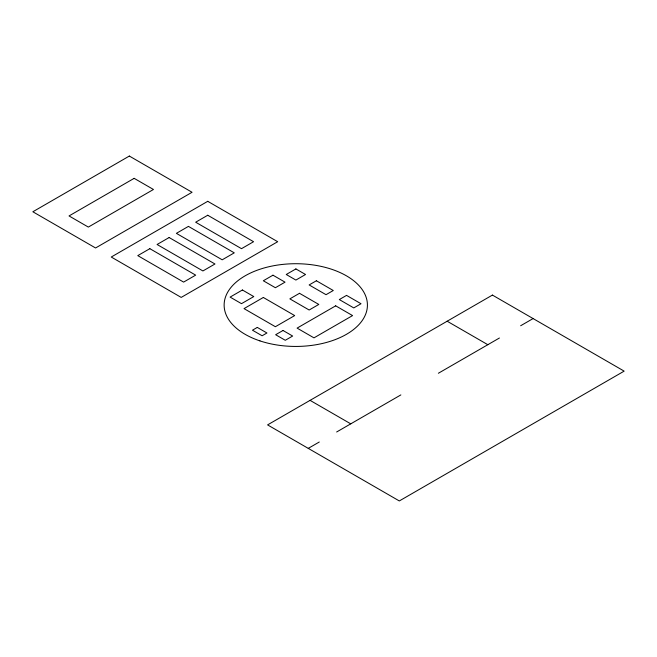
<?xml version="1.0" encoding="UTF-8"?>
<svg xmlns="http://www.w3.org/2000/svg" width="657" height="657" viewBox="0 0 657 657"><rect width="100%" height="100%" fill="white"/><g stroke="black" fill="none" stroke-linecap="round" stroke-linejoin="round"><path stroke-width="0.99" d="M308.264 448.37L319.277 442.013M336.639 431.994L400.852 394.914M438.367 373.258L499.419 338.01M520.656 325.749L533.098 318.563M447.146 321.216L487.831 344.703M310.071 400.359L350.748 423.839M129.339 156.054L32.85 211.768L95.569 247.976L192.058 192.271L129.339 156.054M134.159 178.343L69.034 215.939L88.334 227.084L153.459 189.479L134.159 178.343M207.735 201.321L111.247 257.027L181.201 297.416L277.689 241.71L207.735 201.321M149.845 248.675L137.781 255.63L183.615 282.099L195.671 275.135L149.845 248.675M169.136 237.53L157.08 244.494L202.914 270.955L214.97 263.991L169.136 237.53M188.436 226.386L176.38 233.35L222.206 259.811L234.27 252.846L188.436 226.386M207.735 215.25L195.671 222.214L241.505 248.675L253.569 241.71L207.735 215.25M242.408 290L230.106 297.095L241.489 303.665L253.783 296.57L242.408 290M272.967 275.193L263.326 280.761L275.382 287.725L285.031 282.157L272.967 275.193M295.888 268.927L286.238 274.495L295.888 280.071L305.538 274.495L295.888 268.927M263.326 297.473L244.026 308.618L275.382 326.718L294.681 315.582L263.326 297.473M316.387 280.761L309.151 284.941L326.036 294.689L333.28 290.509L316.387 280.761M299.502 293.301L289.86 298.869L309.151 310.014L318.801 304.437L299.502 293.301M257.289 327.416L252.469 330.2L262.118 335.776L266.939 332.992L257.289 327.416M283.011 330.479L275.644 334.725L285.278 340.285L292.644 336.039L283.011 330.479M346.543 295.387L339.308 299.567L353.778 307.919L361.013 303.739L346.543 295.387M335.686 305.834L297.095 328.114L313.98 337.862L352.571 315.582L335.686 305.834M492.422 295.083L267.58 424.89L399.316 500.946L624.15 371.131L492.422 295.083M259.958 340.893A71.638 41.358 0 0 0 367.419 305.078A71.638 41.358 0 0 0 259.958 269.255A71.638 41.358 0 0 0 259.958 340.893"/></g></svg>
